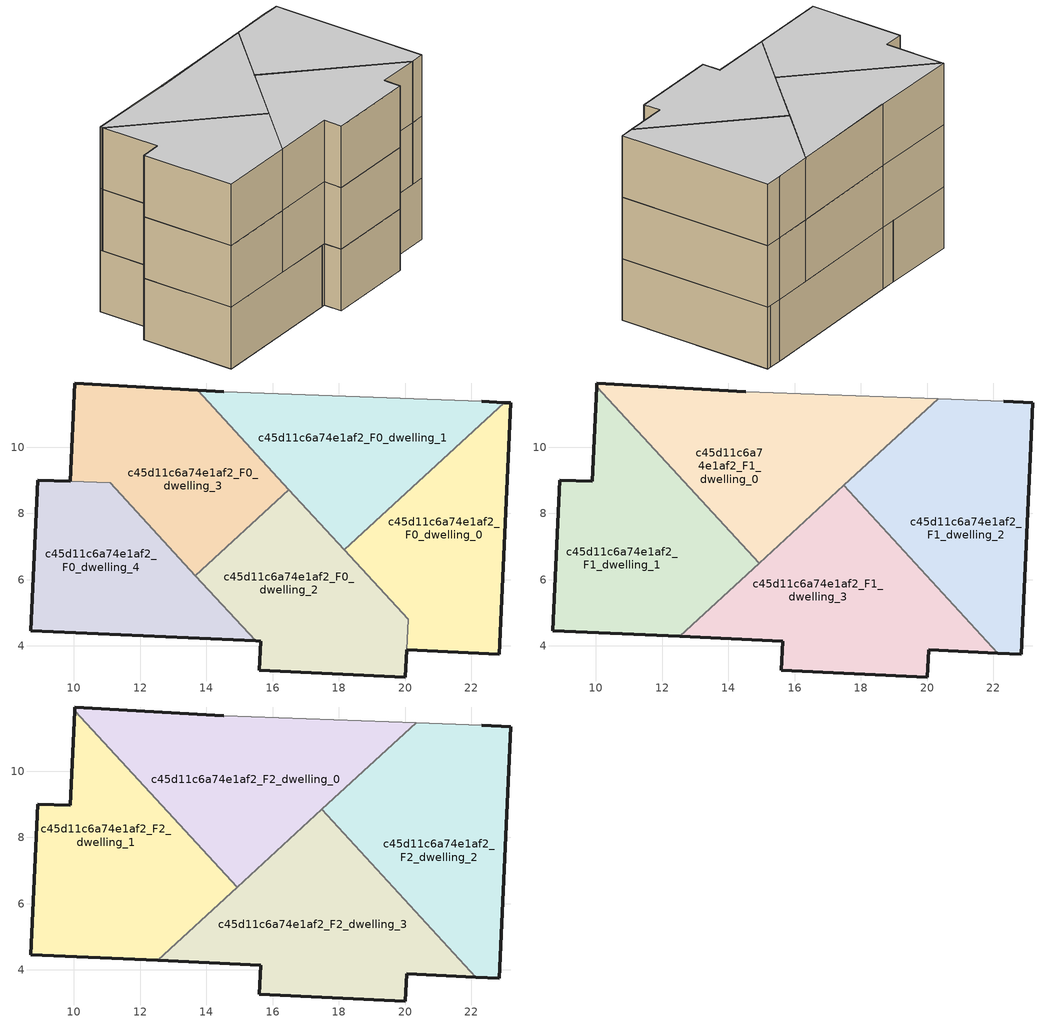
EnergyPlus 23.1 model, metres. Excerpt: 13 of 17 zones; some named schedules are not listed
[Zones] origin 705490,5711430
c45d11c6a74e1af2_F0_dwelling_0
 floor ground (EU_floor_Construction): 22.84,3.75 23.19,11.33 23,11.34 18.16,6.9 20.1,4.8 20.05,3.88 z0
 wall outside (EU_wall_Construction): 23,11.34 23.19,11.33 22.84,3.75 20.05,3.88 z0:3
 wall to c45d11c6a74e1af2_F0_dwelling_1 (EU_wall_Construction): 18.16,6.9 23,11.34 z0:3
 wall to c45d11c6a74e1af2_F0_dwelling_2 (EU_wall_Construction): 20.05,3.88 20.1,4.8 18.16,6.9 z0:3
c45d11c6a74e1af2_F0_dwelling_1
 floor ground (EU_floor_Construction): 23,11.34 22.32,11.39 14.53,11.67 13.74,11.72 18.16,6.9 z0
 wall outside (EU_wall_Construction): 22.32,11.39 23,11.34 / 13.74,11.72 14.53,11.67 z0:3
 wall adiabatic (EU_wall_Construction): 14.53,11.67 22.32,11.39 z0:3
 wall to c45d11c6a74e1af2_F0_dwelling_3 (EU_wall_Construction): 16.5,8.72 13.74,11.72 z0:3
 wall to c45d11c6a74e1af2_F0_dwelling_2 (EU_wall_Construction): 18.16,6.9 16.5,8.72 z0:3
c45d11c6a74e1af2_F0_dwelling_2
 floor ground (EU_floor_Construction): 20,3.06 20.1,4.8 16.49,8.72 13.67,6.12 15.49,4.15 15.65,4.14 15.6,3.26 z0
 wall outside (EU_wall_Construction): 20.05,3.88 20,3.06 15.6,3.26 15.65,4.14 15.49,4.15 z0:3
 wall to c45d11c6a74e1af2_F0_dwelling_3 (EU_wall_Construction): 13.67,6.12 16.49,8.72 z0:3
 wall to c45d11c6a74e1af2_F0_dwelling_4 (EU_wall_Construction): 15.49,4.15 13.67,6.12 z0:3
c45d11c6a74e1af2_F0_dwelling_3
 floor ground (EU_floor_Construction): 16.49,8.72 13.74,11.72 10.04,11.93 9.9,8.97 11.1,8.92 13.67,6.12 z0
 wall outside (EU_wall_Construction): 9.9,8.97 10.04,11.93 13.74,11.72 z0:3
 wall to c45d11c6a74e1af2_F0_dwelling_4 (EU_wall_Construction): 11.1,8.92 9.9,8.97 / 13.67,6.12 11.11,8.92 z0:3
c45d11c6a74e1af2_F0_dwelling_4
 floor ground (EU_floor_Construction): 15.49,4.15 11.11,8.92 9.89,8.97 8.91,9 8.7,4.46 z0
 wall outside (EU_wall_Construction): 15.49,4.15 8.7,4.46 8.91,9 9.89,8.97 z0:3
c45d11c6a74e1af2_F1_dwelling_0
 floor to c45d11c6a74e1af2_F0_dwelling_3 (EU_floor_Construction): 16.49,8.72 13.74,11.72 10.04,11.93 10.03,11.82 14.54,6.92 z3
 floor to c45d11c6a74e1af2_F0_dwelling_1 (EU_floor_Construction): 20.33,11.46 14.53,11.67 13.74,11.72 16.89,8.29 z3
 floor to c45d11c6a74e1af2_F0_dwelling_2 (EU_floor_Construction): 16.89,8.29 16.49,8.72 14.54,6.92 14.93,6.49 z3
 wall outside (EU_wall_Construction): 10.03,11.82 10.04,11.93 14.53,11.67 z3:6
 wall adiabatic (EU_wall_Construction): 14.53,11.67 20.33,11.46 z3:6
 wall to c45d11c6a74e1af2_F1_dwelling_1 (EU_wall_Construction): 14.93,6.49 10.03,11.82 z3:6
 wall to c45d11c6a74e1af2_F1_dwelling_2 (EU_wall_Construction): 20.33,11.46 17.49,8.84 z3:6
 wall to c45d11c6a74e1af2_F1_dwelling_3 (EU_wall_Construction): 17.49,8.84 14.93,6.49 z3:6
c45d11c6a74e1af2_F1_dwelling_1
 floor to c45d11c6a74e1af2_F0_dwelling_4 (EU_floor_Construction): 14.06,5.7 11.11,8.92 9.9,8.97 8.91,9 8.7,4.46 12.53,4.29 z3
 floor to c45d11c6a74e1af2_F0_dwelling_3 (EU_floor_Construction): 14.54,6.92 10.03,11.82 9.9,8.97 11.11,8.92 13.67,6.12 z3
 floor to c45d11c6a74e1af2_F0_dwelling_2 (EU_floor_Construction): 14.93,6.49 14.54,6.92 13.67,6.12 14.06,5.7 z3
 wall outside (EU_wall_Construction): 12.53,4.29 8.7,4.46 8.91,9 9.9,8.97 10.03,11.82 z3:6
 wall to c45d11c6a74e1af2_F1_dwelling_3 (EU_wall_Construction): 14.93,6.49 12.53,4.29 z3:6
c45d11c6a74e1af2_F1_dwelling_2
 floor to c45d11c6a74e1af2_F0_dwelling_0 (EU_floor_Construction): 22.84,3.75 23.19,11.33 23,11.34 18.76,7.45 22.14,3.78 z3
 floor to c45d11c6a74e1af2_F0_dwelling_1 (EU_floor_Construction): 23,11.34 22.32,11.39 20.33,11.46 17.49,8.84 18.76,7.45 z3
 wall outside (EU_wall_Construction): 22.32,11.39 23.19,11.33 22.84,3.75 22.14,3.78 z3:6
 wall to c45d11c6a74e1af2_F1_dwelling_3 (EU_wall_Construction): 22.14,3.78 17.49,8.84 z3:6
 wall adiabatic (EU_wall_Construction): 20.33,11.46 22.32,11.39 z3:6
c45d11c6a74e1af2_F1_dwelling_3
 floor to c45d11c6a74e1af2_F0_dwelling_2 (EU_floor_Construction): 20,3.06 20.1,4.8 16.89,8.29 14.06,5.7 15.49,4.15 15.65,4.14 15.6,3.26 z3
 floor to c45d11c6a74e1af2_F0_dwelling_0 (EU_floor_Construction): 22.14,3.78 18.76,7.45 18.16,6.9 20.1,4.8 20.05,3.88 z3
 floor to c45d11c6a74e1af2_F0_dwelling_4 (EU_floor_Construction): 15.49,4.15 14.06,5.7 12.53,4.29 z3
 floor to c45d11c6a74e1af2_F0_dwelling_1 (EU_floor_Construction): 18.76,7.45 17.49,8.84 16.89,8.29 18.16,6.9 z3
 wall outside (EU_wall_Construction): 22.14,3.78 20.05,3.88 20,3.06 15.6,3.26 15.65,4.14 12.53,4.29 z3:6
c45d11c6a74e1af2_F2_dwelling_0
 floor to c45d11c6a74e1af2_F1_dwelling_0 (EU_floor_Construction): 20.33,11.46 14.53,11.67 10.04,11.93 10.03,11.82 14.93,6.49 z6
 wall outside (EU_wall_Construction): 10.03,11.82 10.04,11.93 14.53,11.67 z6:9
 wall adiabatic (EU_wall_Construction): 14.53,11.67 20.33,11.46 z6:9
 wall to c45d11c6a74e1af2_F2_dwelling_1 (EU_wall_Construction): 14.93,6.49 10.03,11.82 z6:9
 wall to c45d11c6a74e1af2_F2_dwelling_2 (EU_wall_Construction): 20.33,11.46 17.49,8.84 z6:9
 wall to c45d11c6a74e1af2_F2_dwelling_3 (EU_wall_Construction): 17.49,8.84 14.93,6.49 z6:9
 ceiling to c45d11c6a74e1af2_F3_dwelling_0 (EU_floor_Construction): 20.33,11.46 14.93,6.49 10.03,11.82 10.04,11.93 14.53,11.67 z9
c45d11c6a74e1af2_F2_dwelling_1
 floor to c45d11c6a74e1af2_F1_dwelling_1 (EU_floor_Construction): 14.93,6.49 10.03,11.82 9.9,8.97 8.91,9 8.7,4.46 12.53,4.29 z6
 wall outside (EU_wall_Construction): 12.53,4.29 8.7,4.46 8.91,9 9.9,8.97 10.03,11.82 z6:9
 wall to c45d11c6a74e1af2_F2_dwelling_3 (EU_wall_Construction): 14.93,6.49 12.53,4.29 z6:9
 ceiling to c45d11c6a74e1af2_F3_dwelling_1 (EU_floor_Construction): 10.03,11.82 14.93,6.49 12.53,4.29 8.7,4.46 8.91,9 9.9,8.97 z9
c45d11c6a74e1af2_F2_dwelling_2
 floor to c45d11c6a74e1af2_F1_dwelling_2 (EU_floor_Construction): 22.84,3.75 23.19,11.33 22.32,11.39 20.33,11.46 17.49,8.84 22.14,3.78 z6
 wall outside (EU_wall_Construction): 22.32,11.39 23.19,11.33 22.84,3.75 22.14,3.78 z6:9
 wall to c45d11c6a74e1af2_F2_dwelling_3 (EU_wall_Construction): 22.14,3.78 17.49,8.84 z6:9
 wall adiabatic (EU_wall_Construction): 20.33,11.46 22.32,11.39 z6:9
 ceiling to c45d11c6a74e1af2_F3_dwelling_2 (EU_floor_Construction): 23.19,11.33 22.84,3.75 22.14,3.78 17.49,8.84 20.33,11.46 22.32,11.39 z9
c45d11c6a74e1af2_F2_dwelling_3
 floor to c45d11c6a74e1af2_F1_dwelling_3 (EU_floor_Construction): 22.14,3.78 17.49,8.84 12.53,4.29 15.65,4.14 15.6,3.26 20,3.06 20.05,3.88 z6
 wall outside (EU_wall_Construction): 22.14,3.78 20.05,3.88 20,3.06 15.6,3.26 15.65,4.14 12.53,4.29 z6:9
 ceiling to c45d11c6a74e1af2_F3_dwelling_3 (EU_floor_Construction): 17.49,8.84 22.14,3.78 20.05,3.88 20,3.06 15.6,3.26 15.65,4.14 12.53,4.29 z9
shading: 22.32,11.39 14.52,11.64 z0:9
[Building]
EU S2 Campaign: North Axis=0; Terrain=City; Solar Distribution=FullExterior
[Site:Location]
London: Latitude=51.5; Longitude=-0.5; Time Zone=0; Elevation=25
[SizingPeriod:WeatherFileDays]
AnnualSizingPeriod: Begin Month=1; Begin Day of Month=1; End Month=12; End Day of Month=31; Day of Week for Start Day=Monday; Use Weather File Daylight Saving Period=No; Use Weather File Rain and Snow Indicators=No
[MATERIAL]
EU_InternalMass_Material: Roughness=MediumRough; Thickness=0.1; Conductivity=1; Density=1800; Specific Heat=900; Thermal Absorptance=0.9; Solar Absorptance=0.7; Visible Absorptance=0.7
[MATERIAL:NOMASS] Roughness=MediumRough; Thermal Absorptance=0.9; Solar Absorptance=0.7; Visible Absorptance=0.7
Name | Thermal Resistance
EU_wall_NoMass | 1.04674
EU_floor_NoMass | 2.04616
[CONSTRUCTION]
EU_wall_Construction: EU_wall_NoMass
EU_floor_Construction: EU_floor_NoMass
EU_InternalMass_Construction: EU_InternalMass_Material
[ZONE] Type=1; Multiplier=1; Ceiling Height=autocalculate; Floor Area=autocalculate; Part of Total Floor Area=Yes
Name | Volume
c45d11c6a74e1af2_F0_dwelling_0 | 65.7158
c45d11c6a74e1af2_F1_dwelling_0; c45d11c6a74e1af2_F2_dwelling_0 | 80.5459
c45d11c6a74e1af2_F0_dwelling_1 | 64.4224
c45d11c6a74e1af2_F1_dwelling_1; c45d11c6a74e1af2_F2_dwelling_1 | 80.532
c45d11c6a74e1af2_F0_dwelling_2 | 63.5347
c45d11c6a74e1af2_F1_dwelling_2; c45d11c6a74e1af2_F2_dwelling_2 | 80.5291
c45d11c6a74e1af2_F0_dwelling_3 | 67.0173
c45d11c6a74e1af2_F1_dwelling_3; c45d11c6a74e1af2_F2_dwelling_3 | 80.5378
c45d11c6a74e1af2_F0_dwelling_4 | 61.4568
[INTERNALMASS] Construction=EU_InternalMass_Construction
Name | Zone or ZoneList | Surface Area
c45d11c6a74e1af2_F0_dwelling_0_EU_InternalMass | c45d11c6a74e1af2_F0_dwelling_0 | 21.9041
c45d11c6a74e1af2_F0_dwelling_1_EU_InternalMass | c45d11c6a74e1af2_F0_dwelling_1 | 21.476
c45d11c6a74e1af2_F0_dwelling_2_EU_InternalMass | c45d11c6a74e1af2_F0_dwelling_2 | 21.1801
c45d11c6a74e1af2_F0_dwelling_3_EU_InternalMass | c45d11c6a74e1af2_F0_dwelling_3 | 22.3393
c45d11c6a74e1af2_F0_dwelling_4_EU_InternalMass | c45d11c6a74e1af2_F0_dwelling_4 | 20.4872
c45d11c6a74e1af2_F1_dwelling_0_EU_InternalMass | c45d11c6a74e1af2_F1_dwelling_0 | 26.8485
c45d11c6a74e1af2_F1_dwelling_1_EU_InternalMass | c45d11c6a74e1af2_F1_dwelling_1 | 26.8439
c45d11c6a74e1af2_F1_dwelling_2_EU_InternalMass | c45d11c6a74e1af2_F1_dwelling_2 | 26.843
c45d11c6a74e1af2_F1_dwelling_3_EU_InternalMass | c45d11c6a74e1af2_F1_dwelling_3 | 26.846
c45d11c6a74e1af2_F2_dwelling_0_EU_InternalMass | c45d11c6a74e1af2_F2_dwelling_0 | 26.8485
c45d11c6a74e1af2_F2_dwelling_1_EU_InternalMass | c45d11c6a74e1af2_F2_dwelling_1 | 26.8439
c45d11c6a74e1af2_F2_dwelling_2_EU_InternalMass | c45d11c6a74e1af2_F2_dwelling_2 | 26.843
c45d11c6a74e1af2_F2_dwelling_3_EU_InternalMass | c45d11c6a74e1af2_F2_dwelling_3 | 26.846
[OTHEREQUIPMENT] Fuel Type=Electricity; Design Level Calculation Method=Watts/Area; Power per Zone Floor Area=1; Fraction Latent=0; Fraction Radiant=0; Fraction Lost=0; Carbon Dioxide Generation Rate=0; EndUse Subcategory=EU_Step8_InternalGains
Name | Zone or ZoneList or Space or SpaceList | Schedule
EU_Step8_InternalGain_c45d11c6a74e1af2_F0_dwelling_0_f000 | c45d11c6a74e1af2_F0_dwelling_0 | EU_Step8_GainSchedule_c45d11c6a74e1af2_F0_dwelling_0_f000
EU_Step8_InternalGain_c45d11c6a74e1af2_F0_dwelling_1_f000 | c45d11c6a74e1af2_F0_dwelling_1 | EU_Step8_GainSchedule_c45d11c6a74e1af2_F0_dwelling_1_f000
EU_Step8_InternalGain_c45d11c6a74e1af2_F0_dwelling_2_f000 | c45d11c6a74e1af2_F0_dwelling_2 | EU_Step8_GainSchedule_c45d11c6a74e1af2_F0_dwelling_2_f000
EU_Step8_InternalGain_c45d11c6a74e1af2_F0_dwelling_3_f000 | c45d11c6a74e1af2_F0_dwelling_3 | EU_Step8_GainSchedule_c45d11c6a74e1af2_F0_dwelling_3_f000
EU_Step8_InternalGain_c45d11c6a74e1af2_F0_dwelling_4_f000 | c45d11c6a74e1af2_F0_dwelling_4 | EU_Step8_GainSchedule_c45d11c6a74e1af2_F0_dwelling_4_f000
EU_Step8_InternalGain_c45d11c6a74e1af2_F1_dwelling_0_f000 | c45d11c6a74e1af2_F1_dwelling_0 | EU_Step8_GainSchedule_c45d11c6a74e1af2_F1_dwelling_0_f000
EU_Step8_InternalGain_c45d11c6a74e1af2_F1_dwelling_1_f000 | c45d11c6a74e1af2_F1_dwelling_1 | EU_Step8_GainSchedule_c45d11c6a74e1af2_F1_dwelling_1_f000
EU_Step8_InternalGain_c45d11c6a74e1af2_F1_dwelling_2_f000 | c45d11c6a74e1af2_F1_dwelling_2 | EU_Step8_GainSchedule_c45d11c6a74e1af2_F1_dwelling_2_f000
EU_Step8_InternalGain_c45d11c6a74e1af2_F1_dwelling_3_f000 | c45d11c6a74e1af2_F1_dwelling_3 | EU_Step8_GainSchedule_c45d11c6a74e1af2_F1_dwelling_3_f000
EU_Step8_InternalGain_c45d11c6a74e1af2_F2_dwelling_0_f000 | c45d11c6a74e1af2_F2_dwelling_0 | EU_Step8_GainSchedule_c45d11c6a74e1af2_F2_dwelling_0_f000
EU_Step8_InternalGain_c45d11c6a74e1af2_F2_dwelling_1_f000 | c45d11c6a74e1af2_F2_dwelling_1 | EU_Step8_GainSchedule_c45d11c6a74e1af2_F2_dwelling_1_f000
EU_Step8_InternalGain_c45d11c6a74e1af2_F2_dwelling_2_f000 | c45d11c6a74e1af2_F2_dwelling_2 | EU_Step8_GainSchedule_c45d11c6a74e1af2_F2_dwelling_2_f000
EU_Step8_InternalGain_c45d11c6a74e1af2_F2_dwelling_3_f000 | c45d11c6a74e1af2_F2_dwelling_3 | EU_Step8_GainSchedule_c45d11c6a74e1af2_F2_dwelling_3_f000
[ZONEVENTILATION:DESIGNFLOWRATE] Schedule=EU_AlwaysOn; Design Flow Rate Calculation Method=AirChanges/Hour; Air Changes per Hour=0.488719; Ventilation Type=Natural; Fan Pressure Rise=0; Fan Total Efficiency=1; Constant Term Coefficient=1; Temperature Term Coefficient=0; Velocity Term Coefficient=0; Velocity Squared Term Coefficient=0; Minimum Indoor Temperature=-100; Maximum Indoor Temperature=100; Delta Temperature=-100; Minimum Outdoor Temperature=-100; Maximum Outdoor Temperature=100; Maximum Wind Speed=40
Name | Zone or ZoneList or Space or SpaceList
EU_ConstantAir_c45d11c6a74e1af2_F0_dwelling_0 | c45d11c6a74e1af2_F0_dwelling_0
EU_ConstantAir_c45d11c6a74e1af2_F0_dwelling_1 | c45d11c6a74e1af2_F0_dwelling_1
EU_ConstantAir_c45d11c6a74e1af2_F0_dwelling_2 | c45d11c6a74e1af2_F0_dwelling_2
EU_ConstantAir_c45d11c6a74e1af2_F0_dwelling_3 | c45d11c6a74e1af2_F0_dwelling_3
EU_ConstantAir_c45d11c6a74e1af2_F0_dwelling_4 | c45d11c6a74e1af2_F0_dwelling_4
EU_ConstantAir_c45d11c6a74e1af2_F1_dwelling_0 | c45d11c6a74e1af2_F1_dwelling_0
EU_ConstantAir_c45d11c6a74e1af2_F1_dwelling_1 | c45d11c6a74e1af2_F1_dwelling_1
EU_ConstantAir_c45d11c6a74e1af2_F1_dwelling_2 | c45d11c6a74e1af2_F1_dwelling_2
EU_ConstantAir_c45d11c6a74e1af2_F1_dwelling_3 | c45d11c6a74e1af2_F1_dwelling_3
EU_ConstantAir_c45d11c6a74e1af2_F2_dwelling_0 | c45d11c6a74e1af2_F2_dwelling_0
EU_ConstantAir_c45d11c6a74e1af2_F2_dwelling_1 | c45d11c6a74e1af2_F2_dwelling_1
EU_ConstantAir_c45d11c6a74e1af2_F2_dwelling_2 | c45d11c6a74e1af2_F2_dwelling_2
EU_ConstantAir_c45d11c6a74e1af2_F2_dwelling_3 | c45d11c6a74e1af2_F2_dwelling_3
[HVACTEMPLATE:THERMOSTAT] Constant Heating Setpoint=20; Constant Cooling Setpoint=50
EU_HeatOnly_c45d11c6a74e1af2_F0_dwelling_0; EU_HeatOnly_c45d11c6a74e1af2_F0_dwelling_1; EU_HeatOnly_c45d11c6a74e1af2_F0_dwelling_2; EU_HeatOnly_c45d11c6a74e1af2_F0_dwelling_3; EU_HeatOnly_c45d11c6a74e1af2_F0_dwelling_4; EU_HeatOnly_c45d11c6a74e1af2_F1_dwelling_0; EU_HeatOnly_c45d11c6a74e1af2_F1_dwelling_1; EU_HeatOnly_c45d11c6a74e1af2_F1_dwelling_2; EU_HeatOnly_c45d11c6a74e1af2_F1_dwelling_3; EU_HeatOnly_c45d11c6a74e1af2_F2_dwelling_0; EU_HeatOnly_c45d11c6a74e1af2_F2_dwelling_1; EU_HeatOnly_c45d11c6a74e1af2_F2_dwelling_2; EU_HeatOnly_c45d11c6a74e1af2_F2_dwelling_3; EU_HeatOnly_c45d11c6a74e1af2_F3_dwelling_0; EU_HeatOnly_c45d11c6a74e1af2_F3_dwelling_1; EU_HeatOnly_c45d11c6a74e1af2_F3_dwelling_2; EU_HeatOnly_c45d11c6a74e1af2_F3_dwelling_3
[HVACTEMPLATE:ZONE:IDEALLOADSAIRSYSTEM] System Availability Schedule=EU_AlwaysOn; Maximum Heating Supply Air Temperature=50; Minimum Cooling Supply Air Temperature=13; Maximum Heating Supply Air Humidity Ratio=0.0156; Minimum Cooling Supply Air Humidity Ratio=0.0077; Heating Limit=NoLimit; Cooling Limit=NoLimit; Heating Availability Schedule=EU_AlwaysOn; Cooling Availability Schedule=EU_CoolingOff; Dehumidification Control Type=ConstantSensibleHeatRatio; Cooling Sensible Heat Ratio=0.7; Dehumidification Setpoint=60; Humidification Control Type=None; Humidification Setpoint=30; Outdoor Air Method=None; Outdoor Air Flow Rate per Person=0.00944; Outdoor Air Flow Rate per Zone Floor Area=0; Outdoor Air Flow Rate per Zone=0; Demand Controlled Ventilation Type=None; Outdoor Air Economizer Type=NoEconomizer; Heat Recovery Type=None; Sensible Heat Recovery Effectiveness=0.7; Latent Heat Recovery Effectiveness=0.65
Name | Template Thermostat
c45d11c6a74e1af2_F0_dwelling_0 | EU_HeatOnly_c45d11c6a74e1af2_F0_dwelling_0
c45d11c6a74e1af2_F0_dwelling_1 | EU_HeatOnly_c45d11c6a74e1af2_F0_dwelling_1
c45d11c6a74e1af2_F0_dwelling_2 | EU_HeatOnly_c45d11c6a74e1af2_F0_dwelling_2
c45d11c6a74e1af2_F0_dwelling_3 | EU_HeatOnly_c45d11c6a74e1af2_F0_dwelling_3
c45d11c6a74e1af2_F0_dwelling_4 | EU_HeatOnly_c45d11c6a74e1af2_F0_dwelling_4
c45d11c6a74e1af2_F1_dwelling_0 | EU_HeatOnly_c45d11c6a74e1af2_F1_dwelling_0
c45d11c6a74e1af2_F1_dwelling_1 | EU_HeatOnly_c45d11c6a74e1af2_F1_dwelling_1
c45d11c6a74e1af2_F1_dwelling_2 | EU_HeatOnly_c45d11c6a74e1af2_F1_dwelling_2
c45d11c6a74e1af2_F1_dwelling_3 | EU_HeatOnly_c45d11c6a74e1af2_F1_dwelling_3
c45d11c6a74e1af2_F2_dwelling_0 | EU_HeatOnly_c45d11c6a74e1af2_F2_dwelling_0
c45d11c6a74e1af2_F2_dwelling_1 | EU_HeatOnly_c45d11c6a74e1af2_F2_dwelling_1
c45d11c6a74e1af2_F2_dwelling_2 | EU_HeatOnly_c45d11c6a74e1af2_F2_dwelling_2
c45d11c6a74e1af2_F2_dwelling_3 | EU_HeatOnly_c45d11c6a74e1af2_F2_dwelling_3
[SIZING:ZONE] Zone Cooling Design Supply Air Temperature Input Method=SupplyAirTemperature; Zone Cooling Design Supply Air Temperature=13; Zone Heating Design Supply Air Temperature Input Method=SupplyAirTemperature; Zone Heating Design Supply Air Temperature=50; Zone Cooling Design Supply Air Humidity Ratio=0.008; Zone Heating Design Supply Air Humidity Ratio=0.008; Cooling Design Air Flow Method=DesignDay; Cooling Design Air Flow Rate=0; Cooling Minimum Air Flow per Zone Floor Area=0.000762; Cooling Minimum Air Flow=0; Cooling Minimum Air Flow Fraction=0.2; Heating Design Air Flow Method=DesignDay; Heating Design Air Flow Rate=0; Heating Maximum Air Flow per Zone Floor Area=0.002032; Heating Maximum Air Flow=0.141576; Heating Maximum Air Flow Fraction=0.3; Account for Dedicated Outdoor Air System=No; Dedicated Outdoor Air System Control Strategy=NeutralSupplyAir; Dedicated Outdoor Air Low Setpoint Temperature for Design=autosize; Dedicated Outdoor Air High Setpoint Temperature for Design=autosize; Zone Load Sizing Method=Sensible Load Only No Latent Load; Zone Latent Cooling Design Supply Air Humidity Ratio Input Method=HumidityRatioDifference; Zone Cooling Design Supply Air Humidity Ratio Difference=0.005; Zone Latent Heating Design Supply Air Humidity Ratio Input Method=HumidityRatioDifference; Zone Humidification Design Supply Air Humidity Ratio Difference=0.005
c45d11c6a74e1af2_F0_dwelling_0; c45d11c6a74e1af2_F0_dwelling_1; c45d11c6a74e1af2_F0_dwelling_2; c45d11c6a74e1af2_F0_dwelling_3; c45d11c6a74e1af2_F0_dwelling_4; c45d11c6a74e1af2_F1_dwelling_0; c45d11c6a74e1af2_F1_dwelling_1; c45d11c6a74e1af2_F1_dwelling_2; c45d11c6a74e1af2_F1_dwelling_3; c45d11c6a74e1af2_F2_dwelling_0; c45d11c6a74e1af2_F2_dwelling_1; c45d11c6a74e1af2_F2_dwelling_2; c45d11c6a74e1af2_F2_dwelling_3
